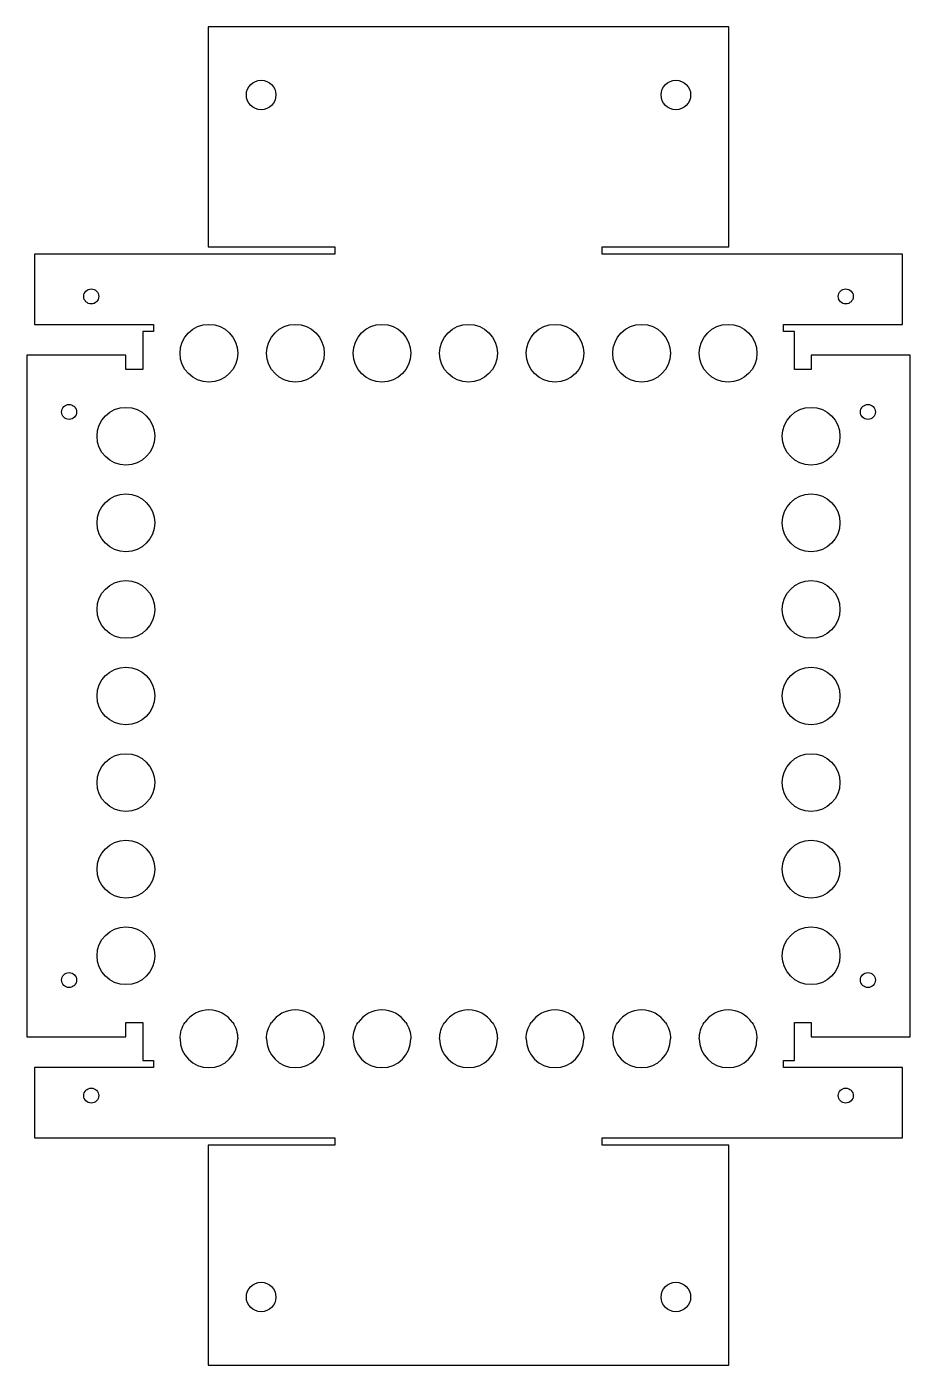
# Model space of a CAD drawing. Header units: millimetres. Extents: x -40 to 155, y -294 to 0.
import ezdxf

# ---------------------------------------------------------------- set-up
doc = ezdxf.new("R2010")
doc.units = ezdxf.units.MM

msp = doc.modelspace()

# ---------------------------------------------------------------- linework, layer by layer
msp.add_lwpolyline([(86.76, -244.48), (152.87, -244.48), (152.87, -229.01), (126.66, -229.01), (126.66, -227.42), (129.05, -227.42), (129.05, -219.07), (129.15, -219.07), (132.74, -219.07), (132.74, -222.24), (154.56, -222.24), (154.56, -72.24), (132.74, -72.24), (132.74, -75.42), (129.15, -75.42), (129.05, -75.42), (129.05, -67.06), (126.66, -67.06), (126.66, -65.48), (152.87, -65.48), (152.87, -50), (86.76, -50), (86.76, -48.41), (114.64, -48.41), (114.64, 0), (0, 0), (0, -48.41), (27.88, -48.41), (27.88, -50), (-38.23, -50), (-38.23, -65.48), (-12.02, -65.48), (-12.02, -67.06), (-14.4, -67.06), (-14.4, -75.42), (-14.5, -75.42), (-18.1, -75.42), (-18.1, -72.24), (-39.92, -72.24), (-39.92, -222.24), (-18.1, -222.24), (-18.1, -219.07), (-14.5, -219.07), (-14.4, -219.07), (-14.4, -227.42), (-12.02, -227.42), (-12.02, -229.01), (-38.23, -229.01), (-38.23, -244.48), (27.88, -244.48), (27.88, -246.07), (0, -246.07), (0, -294.48), (114.64, -294.48), (114.64, -246.07), (86.76, -246.07)], close=True)
for centre, radius in [((11.67, -15), 3.25), ((102.97, -15), 3.25), ((-25.73, -59.33), 1.65), ((140.37, -59.33), 1.65), ((0.17, -71.83), 6.35), ((19.22, -71.83), 6.35), ((38.27, -71.83), 6.35), ((57.32, -71.83), 6.35), ((76.37, -71.83), 6.35), ((95.42, -71.83), 6.35), ((114.47, -71.83), 6.35), ((-30.6, -84.74), 1.65), ((-18.1, -90.09), 6.35), ((132.74, -90.09), 6.35), ((145.24, -84.74), 1.65), ((-18.1, -109.14), 6.35), ((132.74, -109.14), 6.35), ((-18.1, -128.19), 6.35), ((132.74, -128.19), 6.35), ((-18.1, -147.24), 6.35), ((132.74, -147.24), 6.35), ((-18.1, -166.29), 6.35), ((132.74, -166.29), 6.35), ((-18.1, -185.34), 6.35), ((132.74, -185.34), 6.35), ((-18.1, -204.39), 6.35), ((132.74, -204.39), 6.35), ((-30.6, -209.74), 1.65), ((145.24, -209.74), 1.65), ((-25.73, -235.16), 1.65), ((140.37, -235.16), 1.65), ((11.67, -279.48), 3.25), ((102.97, -279.48), 3.25)]:
    msp.add_circle(centre, radius)
for centre, start, end in [((0.17, -222.66), 34.4361, 145.5639), ((19.22, -222.66), 34.4361, 145.5639), ((38.27, -222.66), 34.4361, 145.5639), ((57.32, -222.66), 34.4361, 145.5639), ((76.37, -222.66), 34.4361, 145.5639), ((95.42, -222.66), 34.4361, 145.5639), ((114.47, -222.66), 34.4361, 145.5639), ((0.17, -222.66), 180, 0), ((19.22, -222.66), 180, 0), ((38.27, -222.66), 180, 0), ((57.32, -222.66), 180, 0), ((76.37, -222.66), 180, 0), ((95.42, -222.66), 180, 0), ((114.47, -222.66), 180, 0)]:
    msp.add_arc(centre, 6.35, start, end)
for points in [[(-6.18, -222.66), (-6.18, -221.38), (-5.79, -220.12), (-5.07, -219.07)], [(5.41, -219.07), (6.13, -220.12), (6.52, -221.38), (6.52, -222.66)], [(12.87, -222.66), (12.87, -221.38), (13.26, -220.12), (13.98, -219.07)], [(24.46, -219.07), (25.18, -220.12), (25.57, -221.38), (25.57, -222.66)], [(31.92, -222.66), (31.92, -221.38), (32.31, -220.12), (33.03, -219.07)], [(43.51, -219.07), (44.23, -220.12), (44.62, -221.38), (44.62, -222.66)], [(50.97, -222.66), (50.97, -221.38), (51.36, -220.12), (52.08, -219.07)], [(62.56, -219.07), (63.28, -220.12), (63.67, -221.38), (63.67, -222.66)], [(70.02, -222.66), (70.02, -221.38), (70.41, -220.12), (71.13, -219.07)], [(81.61, -219.07), (82.33, -220.12), (82.72, -221.38), (82.72, -222.66)], [(89.07, -222.66), (89.07, -221.38), (89.46, -220.12), (90.18, -219.07)], [(100.66, -219.07), (101.38, -220.12), (101.77, -221.38), (101.77, -222.66)], [(108.12, -222.66), (108.12, -221.38), (108.51, -220.12), (109.23, -219.07)], [(119.71, -219.07), (120.43, -220.12), (120.82, -221.38), (120.82, -222.66)]]:
    msp.add_open_spline(points, degree=3)

doc.saveas('drawing.dxf')
